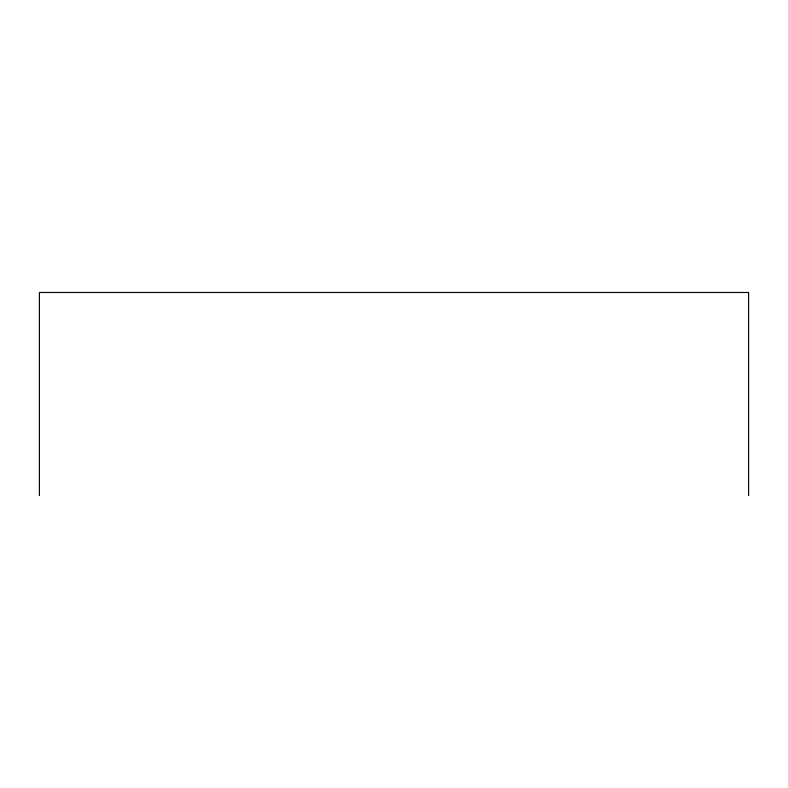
<?xml version="1.0" encoding="UTF-8"?>
<svg xmlns="http://www.w3.org/2000/svg" width="788" height="788" viewBox="0 0 788 788"><rect width="100%" height="100%" fill="white"/><g stroke="black" fill="none" stroke-linecap="round" stroke-linejoin="round"><path stroke-width="1.18" d="M748.6 495.524L748.6 292.476L39.4 292.476L39.4 495.524"/></g></svg>
